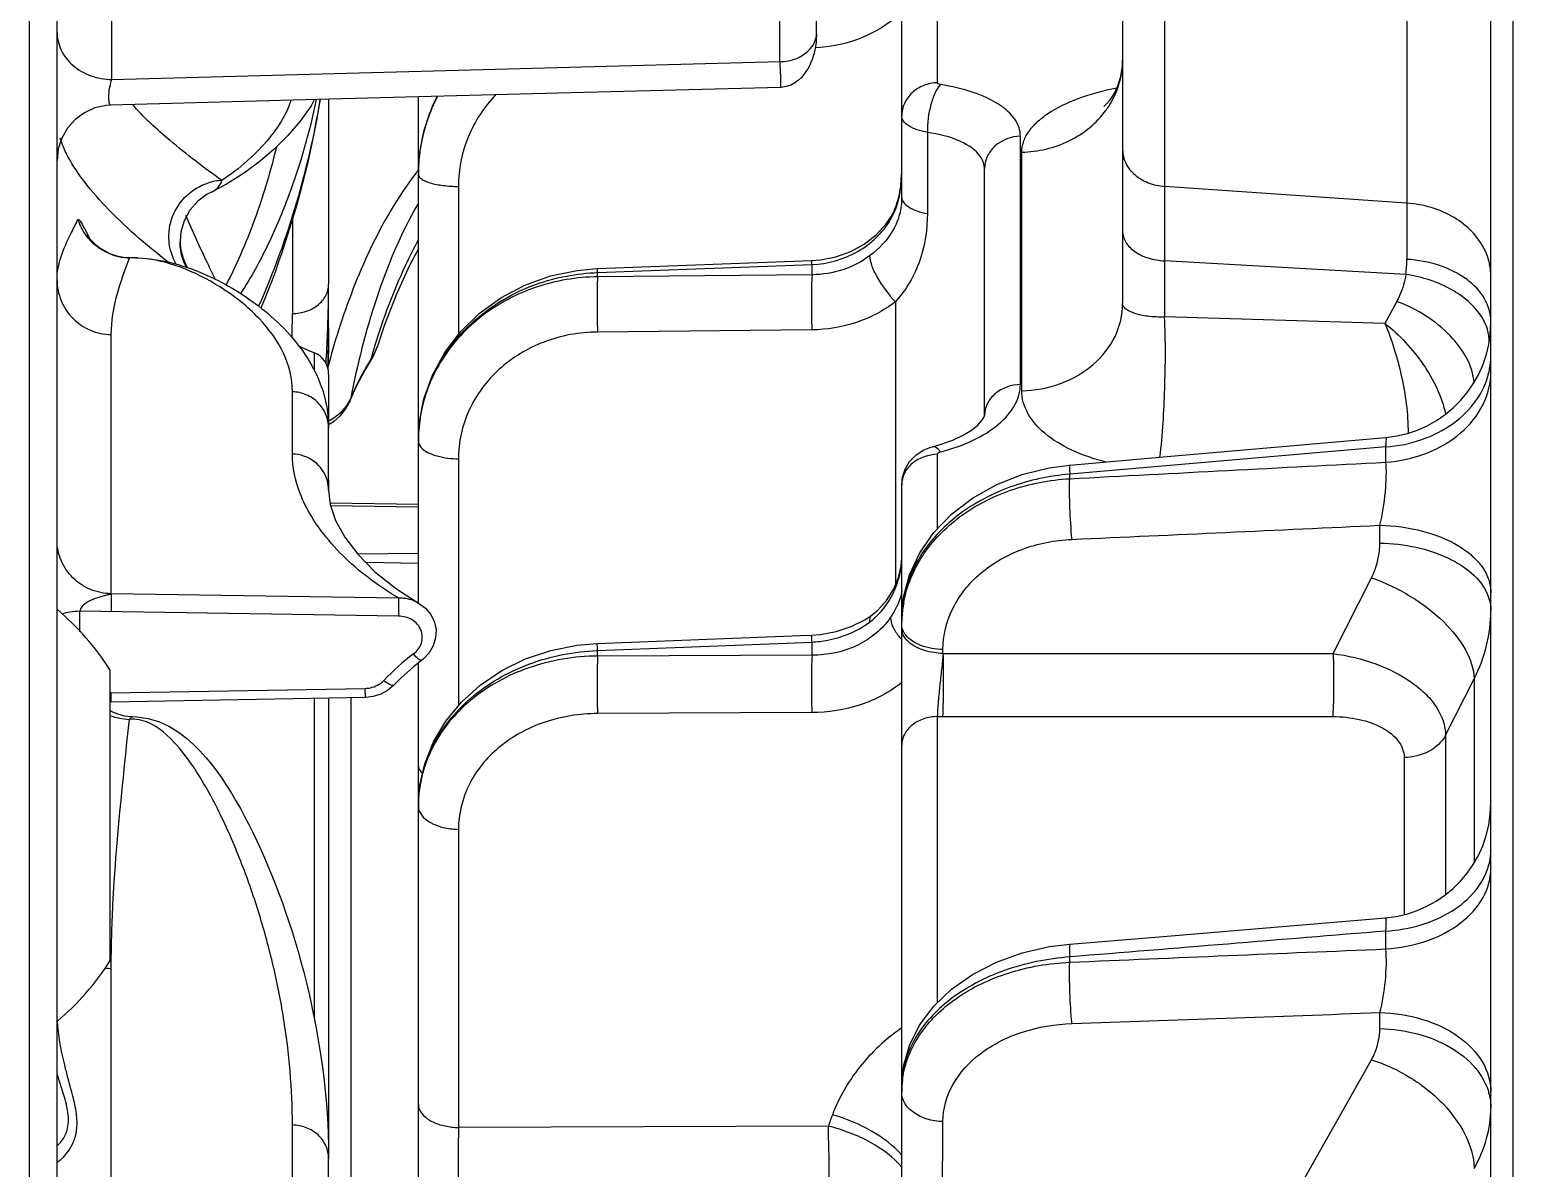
# Model space of a CAD drawing. Header units: millimetres. Extents: x -95754 to 177808, y 34455 to 150605.
# Drawn here: x 174663.83 to 174696.05, y 139686.3 to 139711.03 of the extents above; entities that cross this region are included whole.
import ezdxf

# ---------------------------------------------------------------- set-up
doc = ezdxf.new("R2010")
doc.units = ezdxf.units.MM
doc.header["$LTSCALE"] = 300
doc.layers.add('A-ETC-기계', color=253, linetype='Continuous')

# ---------------------------------------------------------------- blocks, each defined once
blk = doc.blocks.new('A$Cefb55bcc')
at = {"color": 8, "linetype": 'ByBlock', "ltscale": 3}
for p, q in [((536.666, -687.779), (536.666, -412.916)), ((536.179, -687.28), (536.179, -413.415)), ((504.447, -513.98), (504.447, -426.195)), ((505.042, -514.154), (505.042, -426.791)), ((534.354, -432.935), (534.354, -449.121)), ((529.095, -433.395), (529.095, -450.373)), ((523.385, -447.767), (523.385, -433.698)), ((528.183, -434.391), (528.183, -450.081)), ((506.235, -445.214), (506.235, -442.748)), ((520.74, -444.828), (520.74, -443.054)), ((521.535, -444.222), (521.535, -443.556)), ((524.163, -445.286), (524.163, -443.35)), ((506.235, -445.214), (520.74, -444.828)), ((510.941, -445.646), (510.94, -445.771)), ((510.94, -445.646), (510.94, -449.666)), ((512.889, -456.586), (512.889, -445.594)), ((523.943, -446.363), (523.943, -448.126)), ((525.963, -451.839), (525.963, -446.447)), ((525.992, -451.975), (525.992, -446.795)), ((525.184, -452.514), (525.184, -447.159)), ((508.395, -447.659), (508.396, -447.659)), ((513.76, -447.538), (513.76, -450.75)), ((534.354, -447.902), (529.095, -447.536)), ((510.154, -448.258), (510.154, -450.299)), ((523.143, -448.258), (523.161, -448.185)), ((507.714, -448.737), (507.714, -448.736)), ((507.715, -448.78), (507.714, -448.737)), ((516.773, -449.321), (521.428, -449.149)), ((516.782, -449.408), (521.438, -449.235)), ((516.782, -449.5), (516.782, -449.408)), ((521.438, -449.454), (521.438, -449.235)), ((534.334, -449.45), (529.095, -449.155)), ((510.94, -450.602), (510.94, -449.666)), ((521.438, -449.454), (516.782, -449.5)), ((523.247, -450.045), (523.247, -456.198)), ((534.136, -450.036), (533.879, -450.514)), ((533.879, -450.514), (529.095, -450.373)), ((521.433, -450.652), (516.778, -450.699)), ((506.22, -456.383), (506.22, -450.756)), ((511.993, -451.024), (511.993, -451.025)), ((510.629, -451.149), (510.629, -451.531)), ((511.854, -451.294), (511.859, -451.308)), ((510.94, -451.612), (510.94, -452.788)), ((510.154, -453.349), (510.154, -451.998)), ((511.419, -452.139), (511.424, -452.143)), ((510.94, -454.135), (510.94, -452.788)), ((529.06, -453.413), (533.898, -452.99)), ((533.898, -453.192), (527.034, -453.786)), ((533.898, -453.526), (533.898, -453.192)), ((513.76, -453.454), (513.76, -458.815)), ((524.163, -454.972), (524.163, -453.355)), ((527.035, -453.589), (529.06, -453.413)), ((510.94, -453.901), (510.94, -454.135)), ((527.034, -453.885), (527.034, -453.786)), ((523.385, -469.951), (523.385, -454.019)), ((510.971, -454.41), (512.889, -454.44)), ((512.889, -454.502), (510.985, -454.473)), ((533.768, -455.282), (533.768, -454.896)), ((511.564, -455.513), (512.889, -455.505)), ((512.889, -455.726), (511.751, -455.706)), ((523.209, -456.29), (523.317, -456.032)), ((532.755, -457.684), (533.586, -456.037)), ((512.46, -456.478), (506.22, -456.383)), ((523.385, -456.941), (523.427, -456.458)), ((505.539, -457.212), (505.539, -456.764)), ((512.456, -456.869), (505.539, -456.764)), ((512.892, -456.586), (512.892, -456.586)), ((516.771, -457.463), (521.189, -457.29)), ((516.782, -457.616), (521.438, -457.433)), ((521.189, -457.29), (521.426, -457.28)), ((521.438, -457.717), (521.438, -457.433)), ((516.782, -457.736), (516.782, -457.616)), ((521.438, -457.717), (516.782, -457.736)), ((524.28, -457.679), (524.281, -457.595)), ((524.28, -457.679), (532.755, -457.684)), ((506.191, -458.034), (506.191, -464.361)), ((512.889, -478.056), (512.889, -457.886)), ((506.217, -458.536), (511.735, -458.438)), ((511.738, -458.636), (511.735, -458.438)), ((535.196, -459.457), (535.816, -458.229)), ((535.816, -458.229), (535.816, -462.222)), ((506.221, -458.735), (506.191, -458.736)), ((506.221, -458.735), (506.217, -458.536)), ((511.738, -458.636), (506.221, -458.735)), ((510.629, -458.656), (510.629, -465.602)), ((510.94, -458.651), (510.94, -468.646)), ((511.431, -475.269), (511.431, -458.642)), ((521.433, -458.964), (516.778, -458.984)), ((524.163, -465.263), (524.163, -459.048)), ((524.163, -459.048), (524.272, -459.048)), ((524.272, -459.048), (532.747, -459.051)), ((535.196, -459.457), (535.194, -462.91)), ((534.296, -459.94), (534.293, -463.346)), ((513.76, -461.499), (513.76, -467.974)), ((529.064, -463.823), (533.888, -463.422)), ((527.039, -463.991), (529.064, -463.823)), ((533.898, -464.097), (533.898, -463.709)), ((527.034, -464.385), (527.034, -464.27)), ((506.22, -488.549), (506.22, -464.519)), ((533.768, -465.825), (533.768, -465.479)), ((528.423, -475.657), (533.586, -466.501)), ((510.913, -467.767), (510.928, -468.075)), ((510.154, -471.347), (510.154, -467.919)), ((521.793, -467.947), (513.76, -467.974)), ((524.264, -470.578), (524.281, -467.846)), ((510.94, -473.686), (510.94, -468.646))]:
    blk.add_line(p, q, dxfattribs=at)
for points in [[(521.535, -444.221), (521.535, -444.246), (521.531, -444.332), (521.524, -444.414), (521.513, -444.492), (521.499, -444.568), (521.482, -444.641), (521.462, -444.712), (521.438, -444.782), (521.411, -444.849), (521.381, -444.916), (521.346, -444.981), (521.306, -445.045), (521.26, -445.109), (521.206, -445.171), (521.141, -445.231), (521.065, -445.287), (520.977, -445.335), (520.877, -445.369), (520.769, -445.386), (520.753, -445.387)], [(527.779, -445.797), (527.771, -445.802), (527.785, -445.791), (527.834, -445.745), (527.91, -445.657), (527.997, -445.525), (528.078, -445.354), (528.142, -445.152), (528.177, -444.928), (528.183, -444.801)], [(520.753, -445.387), (515.924, -445.514), (510.956, -445.646), (506.209, -445.772)], [(512.889, -447.269), (512.91, -446.872), (513.013, -446.313), (513.2, -445.772), (513.299, -445.584)], [(506.209, -445.772), (506.107, -445.779), (505.864, -445.833), (505.636, -445.936), (505.435, -446.083), (505.269, -446.269), (505.144, -446.486), (505.068, -446.724), (505.042, -446.971)], [(510.628, -445.654), (510.558, -445.784), (510.323, -446.118), (510.056, -446.43), (509.765, -446.721), (509.452, -446.99), (509.11, -447.244), (508.722, -447.488), (508.396, -447.659)], [(510.754, -445.651), (510.73, -445.802), (510.684, -446.068), (510.635, -446.325), (510.585, -446.572), (510.533, -446.811), (510.48, -447.044), (510.425, -447.273), (510.368, -447.497), (510.309, -447.717), (510.249, -447.935), (510.187, -448.149), (510.123, -448.36), (510.058, -448.568), (509.992, -448.773), (509.924, -448.976), (509.855, -449.177), (509.784, -449.375), (509.711, -449.571), (509.637, -449.765), (509.562, -449.957), (509.484, -450.146), (509.472, -450.176)], [(523.331, -447.75), (523.369, -447.523), (523.384, -447.288), (523.385, -447.243)], [(508.395, -447.659), (508.305, -447.707), (508.098, -447.861), (507.929, -448.055), (507.805, -448.282), (507.733, -448.527), (507.714, -448.736)], [(523.161, -448.185), (523.183, -448.147), (523.268, -447.961), (523.331, -447.75)], [(521.428, -449.149), (521.62, -449.133), (521.956, -449.067), (522.277, -448.952), (522.573, -448.79), (522.833, -448.587), (523.05, -448.349), (523.161, -448.185)], [(505.701, -448.603), (505.7, -448.6), (505.714, -448.621), (505.749, -448.666), (505.803, -448.728), (505.878, -448.799), (505.971, -448.871), (506.081, -448.939), (506.205, -448.998), (506.34, -449.043), (506.485, -449.072), (506.641, -449.083)], [(506.641, -449.083), (506.746, -449.085), (506.907, -449.094), (507.06, -449.109), (507.201, -449.129), (507.331, -449.152), (507.453, -449.178), (507.566, -449.206), (507.673, -449.235), (507.774, -449.266), (507.871, -449.297), (507.964, -449.33), (508.053, -449.363), (508.14, -449.398), (508.224, -449.433), (508.306, -449.469), (508.386, -449.506), (508.465, -449.544), (508.542, -449.583), (508.619, -449.622), (508.694, -449.663), (508.768, -449.704), (508.842, -449.747), (508.915, -449.791), (508.988, -449.836), (509.06, -449.882), (509.132, -449.929), (509.203, -449.978), (509.274, -450.028), (509.345, -450.079), (509.415, -450.132), (509.485, -450.186), (509.555, -450.242), (509.624, -450.3), (509.693, -450.359), (509.761, -450.421), (509.83, -450.484), (509.898, -450.55), (509.966, -450.619), (510.035, -450.691), (510.103, -450.766), (510.17, -450.844), (510.238, -450.926), (510.304, -451.012), (510.37, -451.101), (510.434, -451.194), (510.496, -451.292), (510.556, -451.393), (510.614, -451.499), (510.668, -451.61), (510.72, -451.725), (510.767, -451.845), (510.811, -451.97), (510.849, -452.1), (510.881, -452.235), (510.907, -452.375), (510.926, -452.52), (510.937, -452.67), (510.94, -452.788)], [(512.889, -448.89), (512.697, -449.254), (512.414, -449.88), (512.157, -450.544), (511.993, -451.025)], [(512.889, -453.057), (512.909, -452.683), (513.01, -452.15), (513.195, -451.633), (513.461, -451.144), (513.802, -450.695), (514.212, -450.295), (514.682, -449.955), (515.2, -449.681), (515.756, -449.481), (516.336, -449.36), (516.773, -449.321)], [(510.94, -450.602), (510.936, -451.053), (510.926, -451.497)], [(511.993, -451.024), (511.9, -451.238), (511.859, -451.308)], [(511.859, -451.308), (511.726, -451.525), (511.533, -451.895), (511.424, -452.143)], [(511.424, -452.143), (511.4, -452.198), (511.302, -452.376), (511.184, -452.528), (511.049, -452.652), (510.94, -452.718)], [(524.053, -453.19), (524.218, -453.145), (524.492, -453.048), (524.72, -452.94), (524.903, -452.828), (525.039, -452.719), (525.127, -452.623), (525.171, -452.552), (525.183, -452.519), (525.184, -452.513)], [(523.385, -454.019), (523.401, -453.852), (523.459, -453.675), (523.558, -453.509), (523.693, -453.37), (523.852, -453.265), (524.018, -453.199), (524.053, -453.19)], [(523.427, -456.458), (523.558, -455.969), (523.778, -455.497), (524.083, -455.056), (524.466, -454.655), (524.921, -454.306), (525.435, -454.017), (525.996, -453.796), (526.59, -453.649), (527.035, -453.589)], [(510.94, -454.135), (510.975, -454.444), (511.091, -454.79), (511.29, -455.153), (511.575, -455.527), (511.947, -455.905), (512.412, -456.277), (512.892, -456.586)], [(523.317, -456.032), (523.375, -455.777), (523.385, -455.626)], [(522.745, -456.841), (522.866, -456.741), (523.056, -456.531), (523.209, -456.29)], [(512.892, -456.586), (513.041, -456.697), (513.158, -456.836), (513.236, -456.997), (513.272, -457.168), (513.264, -457.343), (513.213, -457.512), (513.122, -457.667), (512.993, -457.803), (512.783, -457.97)], [(521.426, -457.28), (521.623, -457.265), (521.965, -457.202), (522.289, -457.094), (522.584, -456.947), (522.745, -456.841)], [(512.889, -460.984), (512.917, -460.568), (513.026, -460.077), (513.216, -459.601), (513.484, -459.15), (513.825, -458.736), (514.234, -458.367), (514.7, -458.053), (515.215, -457.799), (515.766, -457.614), (516.34, -457.5), (516.771, -457.463)], [(512.783, -457.97), (512.506, -458.217), (512.352, -458.372)], [(512.352, -458.372), (512.221, -458.483), (512.073, -458.565), (511.911, -458.616), (511.738, -458.636)], [(506.191, -458.921), (506.23, -458.942), (506.357, -458.994), (506.503, -459.031), (506.663, -459.05), (506.691, -459.051)], [(506.691, -459.051), (506.774, -459.054), (507.025, -459.092), (507.265, -459.166), (507.484, -459.268), (507.679, -459.388), (507.852, -459.518), (508.007, -459.654), (508.146, -459.794), (508.275, -459.938), (508.396, -460.085), (508.511, -460.236), (508.62, -460.39), (508.726, -460.549), (508.828, -460.712), (508.927, -460.877), (509.023, -461.046), (509.116, -461.218), (509.207, -461.393), (509.295, -461.57), (509.382, -461.751), (509.466, -461.934), (509.549, -462.12), (509.63, -462.31), (509.709, -462.502), (509.786, -462.697), (509.861, -462.895), (509.935, -463.096), (510.007, -463.301), (510.077, -463.508), (510.145, -463.719), (510.211, -463.934), (510.276, -464.153), (510.339, -464.376), (510.4, -464.603), (510.459, -464.835), (510.515, -465.072), (510.57, -465.314), (510.621, -465.562), (510.67, -465.815), (510.716, -466.074), (510.759, -466.339), (510.798, -466.611), (510.834, -466.889), (510.865, -467.174), (510.891, -467.467), (510.913, -467.767)], [(523.385, -467.081), (523.425, -466.643), (523.554, -466.192), (523.774, -465.753), (524.081, -465.342), (524.468, -464.971), (524.925, -464.649), (525.442, -464.384), (526.003, -464.182), (526.595, -464.046), (527.039, -463.991)], [(510.928, -468.075), (510.937, -468.392), (510.94, -468.646)]]:
    blk.add_lwpolyline(points, dxfattribs=at)
for centre, radius, start, end in [((526.403, -444.8), 1.78, 350.1376, 359.9772), ((516.648, -447.295), 3.763, 152.8991, 161.5263), ((516.594, -447.291), 3.707, 152.535, 161.2807), ((532.21, -445.774), 21.27, 179.6528, 179.9913), ((526.226, -444.72), 1.975, 323.5943, 325.4386), ((516.558, -447.278), 3.67, 162.5418, 168.8432), ((516.608, -447.28), 3.72, 161.5418, 163.7842), ((516.563, -447.28), 3.675, 161.2942, 162.5414), ((516.569, -447.271), 3.68, 168.4221, 172.5605), ((516.592, -447.275), 3.704, 163.7841, 168.4203), ((516.549, -447.276), 3.661, 172.0222, 179.9928), ((516.559, -447.269), 3.67, 172.5621, 179.9907), ((516.541, -447.275), 3.653, 168.8477, 172.0185), ((518.67, -451.703), 7.34, 142.0632, 142.5632), ((508.683, -448.593), 1.187, 92.8306, 108.0701), ((521.859, -447.498), 1.492, 329.3579, 336.5541), ((506.635, -447.886), 1.201, 198.2268, 212.3391), ((506.637, -447.883), 1.204, 212.3888, 226.484), ((508.914, -448.7), 1.2, 180.7964, 210.318), ((506.64, -447.876), 1.212, 260.3225, 264.2959), ((506.639, -447.885), 1.203, 264.2932, 268.7617), ((506.639, -451.84), 2.752, 89.9723, 90.554), ((506.639, -451.856), 2.769, 86.713, 89.9765), ((531.668, -449.119), 2.687, 352.923, 359.9488), ((484.495, -449.66), 26.444, 357.9603, 359.987), ((483.967, -450.297), 26.186, 358.8722, 359.9953), ((482.608, -449.594), 28.333, 356.3898, 357.7184), ((483.313, -449.624), 27.627, 357.7227, 357.9729), ((527.57, -455.866), 17.22, 162.4176, 165.1752), ((481.116, -450.596), 29.823, 358.298, 359.9884), ((533.68, -450.5), 2.499, 275.0041, 359.9871), ((535.007, -450.991), 1.153, 24.2263, 28.7812), ((533.048, -450.461), 3.132, 351.5169, 357.1224), ((533.126, -450.466), 3.054, 357.1409, 359.0851), ((514.038, -442.824), 8.996, 245.2382, 247.7315), ((527.986, -455.945), 16.789, 162.8965, 163.9155), ((511.127, -450.745), 0.91, 334.3088, 342.1158), ((510.44, -451.612), 0.5, 0, 67.7315), ((511.092, -450.728), 0.949, 323.4043, 334.2918), ((534.587, -451.213), 1.593, 349.3952, 359.9662), ((534.562, -451.208), 1.618, 346.723, 347.782), ((534.565, -451.209), 1.614, 347.7821, 348.6189), ((534.568, -451.209), 1.611, 348.619, 349.4063), ((516.152, -453.067), 3.263, 171.2559, 179.9898), ((516.165, -453.058), 3.276, 171.9823, 179.9862), ((516.187, -453.061), 3.298, 168.5839, 171.9832), ((516.15, -453.068), 3.262, 168.9677, 171.2522), ((510.162, -454.135), 0.777, 0.0422, 15.0465), ((521.575, -455.562), 1.815, 339.2002, 346.8944), ((521.701, -455.593), 1.686, 346.9486, 349.4745), ((525.864, -456.946), 2.48, 169.1624, 172.7471), ((501.262, -461.197), 5.858, 32.6905, 49.7197), ((525.827, -456.941), 2.442, 172.7463, 179.9872), ((526.004, -457.051), 2.62, 169.4864, 176.4814), ((525.993, -457.05), 2.609, 176.4912, 179.9998), ((523.907, -457.254), 0.523, 166.8549, 179.9389), ((524.274, -456.536), 1.222, 217.6898, 219.0564), ((524.363, -456.462), 1.339, 219.0899, 222.8251), ((516.109, -462.068), 5.499, 127.2359, 136.2577), ((506.245, -460.118), 1.581, 91.024, 91.9448), ((515.627, -460.996), 2.738, 179.7365, 179.9995), ((533.68, -460.932), 2.499, 274.7554, 0), ((534.855, -461.932), 1.325, 343.1106, 345.176), ((501.262, -461.197), 5.858, 310.2803, 327.3095), ((506.242, -463.216), 1.303, 263.1586, 269.0721), ((523.797, -467.059), 0.412, 175.4425, 179.994), ((525.48, -467.207), 2.095, 176.0847, 179.9995), ((525.486, -467.208), 2.101, 172.1745, 176.0814), ((534.934, -467.555), 1.246, 14.053, 15.7418), ((526.544, -469.451), 4.983, 159.4254, 162.436)]:
    blk.add_arc(centre, radius, start, end, dxfattribs=at)
for points, knots in [([(523.229, -443.892), (522.989, -444.084), (522.438, -444.393), (521.819, -444.515), (521.508, -444.528)], [0, 0, 0, 0, 0.497065, 1, 1, 1, 1]), ([(505.042, -444.184), (505.042, -444.318), (505.108, -444.597), (505.379, -444.938), (505.774, -445.161), (506.08, -445.213), (506.235, -445.214)], [0, 0, 0, 0, 0.232264, 0.475255, 0.732706, 1, 1, 1, 1]), ([(520.74, -444.828), (520.982, -444.827), (521.375, -444.689), (521.535, -444.333), (521.535, -444.217)], [0, 0, 0, 0, 0.675943, 1, 1, 1, 1]), ([(520.753, -445.387), (520.755, -445.387), (520.757, -445.379), (520.76, -445.361), (520.762, -445.316), (520.761, -445.248), (520.759, -445.162), (520.755, -445.069), (520.749, -444.957), (520.744, -444.877), (520.74, -444.828)], [0, 0, 0, 0, 0.009097, 0.030828, 0.112931, 0.239595, 0.397685, 0.570621, 0.740215, 1, 1, 1, 1]), ([(506.209, -445.772), (506.201, -445.772), (506.183, -445.75), (506.169, -445.676), (506.166, -445.539), (506.187, -445.372), (506.214, -445.259), (506.235, -445.214)], [0, 0, 0, 0, 0.041993, 0.123667, 0.403491, 0.740539, 1, 1, 1, 1]), ([(527.853, -445.841), (527.891, -445.785), (528.031, -445.558), (528.122, -445.301), (528.156, -445.105)], [0, 0, 0, 0, 0.254063, 1, 1, 1, 1]), ([(514.571, -445.547), (514.317, -445.811), (513.904, -446.437), (513.76, -447.175), (513.76, -447.538)], [0, 0, 0, 0, 0.502135, 1, 1, 1, 1]), ([(524.163, -445.286), (524.061, -445.289), (523.86, -445.328), (523.602, -445.487), (523.426, -445.723), (523.385, -445.913), (523.385, -446.006)], [0, 0, 0, 0, 0.262008, 0.516959, 0.762032, 1, 1, 1, 1]), ([(524.225, -445.325), (524.178, -445.377), (524.096, -445.521), (523.978, -445.865), (523.938, -446.162), (523.943, -446.363)], [0, 0, 0, 0, 0.193815, 0.446282, 1, 1, 1, 1]), ([(524.225, -445.325), (524.217, -445.324), (524.194, -445.319), (524.163, -445.303), (524.163, -445.286)], [0, 0, 0, 0, 0.345258, 1, 1, 1, 1]), ([(525.963, -446.447), (525.963, -446.384), (525.941, -446.253), (525.845, -446.068), (525.691, -445.896), (525.398, -445.677), (524.903, -445.462), (524.466, -445.363), (524.225, -445.325)], [0, 0, 0, 0, 0.085657, 0.17682, 0.278777, 0.394626, 0.670696, 1, 1, 1, 1]), ([(525.992, -446.795), (525.992, -446.72), (526.019, -446.563), (526.135, -446.341), (526.319, -446.133), (526.669, -445.863), (527.253, -445.59), (527.771, -445.453), (528.054, -445.398)], [0, 0, 0, 0, 0.084813, 0.176277, 0.27928, 0.396379, 0.673613, 1, 1, 1, 1]), ([(508.624, -447.408), (508.235, -447.131), (507.554, -446.617), (506.922, -446.037), (506.676, -445.752)], [0, 0, 0, 0, 0.558825, 1, 1, 1, 1]), ([(510.117, -445.667), (510.079, -445.805), (509.947, -446.095), (509.493, -446.726), (509.007, -447.151), (508.624, -447.408)], [0, 0, 0, 0, 0.183778, 0.40607, 1, 1, 1, 1]), ([(510.671, -445.653), (510.525, -446.362), (510.218, -447.431), (509.632, -448.827), (509.252, -449.523), (509.032, -449.863)], [0, 0, 0, 0, 0.478266, 0.731813, 1, 1, 1, 1]), ([(510.751, -445.651), (510.63, -446.402), (510.277, -447.928), (509.746, -449.403), (509.421, -450.135)], [0, 0, 0, 0, 0.487077, 1, 1, 1, 1]), ([(525.992, -446.795), (526.348, -446.786), (527.049, -446.623), (527.614, -446.166), (527.816, -445.892)], [0, 0, 0, 0, 0.511168, 1, 1, 1, 1]), ([(523.943, -446.363), (523.866, -446.35), (523.725, -446.316), (523.546, -446.236), (523.421, -446.136), (523.385, -446.046), (523.385, -446.006)], [0, 0, 0, 0, 0.33334, 0.613076, 0.83055, 1, 1, 1, 1]), ([(505.249, -446.827), (505.235, -446.798), (505.182, -446.69), (505.138, -446.577), (505.111, -446.492)], [0, 0, 0, 0, 0.260815, 1, 1, 1, 1]), ([(525.184, -447.159), (525.184, -447.113), (525.168, -447.018), (525.039, -446.769), (524.608, -446.499), (524.189, -446.399), (523.943, -446.363)], [0, 0, 0, 0, 0.087291, 0.179576, 0.526033, 1, 1, 1, 1]), ([(525.963, -446.447), (525.765, -446.452), (525.46, -446.565), (525.226, -446.879), (525.184, -447.067), (525.184, -447.159)], [0, 0, 0, 0, 0.514834, 0.761409, 1, 1, 1, 1]), ([(507.453, -449.182), (506.972, -448.806), (506.314, -448.239), (505.605, -447.419), (505.346, -447.021), (505.249, -446.827)], [0, 0, 0, 0, 0.563791, 0.798796, 1, 1, 1, 1]), ([(509.806, -446.681), (509.686, -447.184), (509.384, -448.205), (508.968, -449.189), (508.713, -449.673)], [0, 0, 0, 0, 0.485699, 1, 1, 1, 1]), ([(528.183, -446.744), (528.183, -446.843), (528.233, -447.05), (528.439, -447.303), (528.74, -447.477), (528.974, -447.528), (529.095, -447.536)], [0, 0, 0, 0, 0.224435, 0.464003, 0.724298, 1, 1, 1, 1]), ([(507.633, -449.226), (507.543, -449.074), (507.432, -448.721), (507.516, -448.174), (507.824, -447.712), (508.144, -447.52), (508.315, -447.465)], [0, 0, 0, 0, 0.246937, 0.497291, 0.749312, 1, 1, 1, 1]), ([(508.396, -447.659), (508.451, -447.633), (508.55, -447.565), (508.609, -447.46), (508.624, -447.408)], [0, 0, 0, 0, 0.527485, 1, 1, 1, 1]), ([(512.842, -447.241), (512.449, -447.754), (511.802, -448.867), (511.346, -450.063), (511.155, -450.664)], [0, 0, 0, 0, 0.505734, 1, 1, 1, 1]), ([(512.889, -447.275), (512.889, -447.315), (512.946, -447.376), (513.04, -447.423), (513.197, -447.48), (513.44, -447.524), (513.648, -447.537), (513.76, -447.538)], [0, 0, 0, 0, 0.124979, 0.221525, 0.342446, 0.645855, 1, 1, 1, 1]), ([(523.385, -447.767), (523.385, -447.894), (523.355, -448.143), (523.166, -448.613), (522.891, -448.89), (522.689, -449.043)], [0, 0, 0, 0, 0.252234, 0.494134, 1, 1, 1, 1]), ([(523.228, -448.091), (523.241, -448.062), (523.29, -447.939), (523.324, -447.811), (523.343, -447.714)], [0, 0, 0, 0, 0.246336, 1, 1, 1, 1]), ([(523.385, -447.767), (523.385, -447.807), (523.421, -447.898), (523.546, -447.998), (523.725, -448.078), (523.866, -448.112), (523.943, -448.126)], [0, 0, 0, 0, 0.169308, 0.386835, 0.666633, 1, 1, 1, 1]), ([(512.882, -447.907), (512.507, -448.56), (511.927, -449.953), (511.562, -451.408), (511.419, -452.139)], [0, 0, 0, 0, 0.502492, 1, 1, 1, 1]), ([(523.943, -448.126), (523.943, -448.47), (523.839, -449.169), (523.48, -449.786), (523.247, -450.045)], [0, 0, 0, 0, 0.497491, 1, 1, 1, 1]), ([(536.044, -448.91), (535.903, -448.622), (535.389, -448.116), (534.711, -447.927), (534.354, -447.902)], [0, 0, 0, 0, 0.472838, 1, 1, 1, 1]), ([(505.042, -449.567), (505.042, -449.396), (505.112, -449.051), (505.309, -448.63), (505.442, -448.369), (505.494, -448.262)], [0, 0, 0, 0, 0.368235, 0.743945, 1, 1, 1, 1]), ([(505.494, -448.262), (505.496, -448.258), (505.508, -448.25), (505.527, -448.27), (505.549, -448.297), (505.593, -448.369), (505.66, -448.493), (505.717, -448.604), (505.751, -448.667)], [0, 0, 0, 0, 0.026429, 0.066483, 0.139976, 0.248471, 0.565104, 1, 1, 1, 1]), ([(508.484, -449.558), (508.427, -449.442), (508.203, -448.982), (507.989, -448.518), (507.836, -448.168)], [0, 0, 0, 0, 0.253079, 1, 1, 1, 1]), ([(521.438, -449.235), (521.782, -449.22), (522.46, -449.032), (522.974, -448.543), (523.143, -448.258)], [0, 0, 0, 0, 0.509709, 1, 1, 1, 1]), ([(512.886, -448.702), (512.785, -448.886), (512.412, -449.629), (512.122, -450.413), (511.939, -451.008)], [0, 0, 0, 0, 0.252003, 1, 1, 1, 1]), ([(528.183, -448.515), (528.183, -448.596), (528.239, -448.772), (528.449, -448.973), (528.746, -449.109), (528.975, -449.149), (529.095, -449.155)], [0, 0, 0, 0, 0.200397, 0.431649, 0.702054, 1, 1, 1, 1]), ([(506.22, -450.756), (506.22, -450.462), (506.32, -449.888), (506.52, -449.351), (506.613, -449.088)], [0, 0, 0, 0, 0.513988, 1, 1, 1, 1]), ([(506.613, -449.088), (506.616, -449.087), (506.625, -449.085), (506.634, -449.083), (506.641, -449.083)], [0, 0, 0, 0, 0.30358, 1, 1, 1, 1]), ([(510.154, -451.998), (510.154, -451.712), (510.005, -451.114), (509.421, -450.333), (508.396, -449.527), (507.426, -449.128), (506.798, -449.092)], [0, 0, 0, 0, 0.180289, 0.373494, 0.603797, 1, 1, 1, 1]), ([(522.689, -449.043), (522.514, -449.175), (522.11, -449.383), (521.663, -449.453), (521.438, -449.454)], [0, 0, 0, 0, 0.493454, 1, 1, 1, 1]), ([(522.689, -449.043), (522.687, -449.11), (522.73, -449.27), (522.898, -449.619), (523.093, -449.88), (523.247, -450.045)], [0, 0, 0, 0, 0.172323, 0.417085, 1, 1, 1, 1]), ([(536.179, -450.466), (536.179, -450.297), (536.07, -449.932), (535.65, -449.508), (535.055, -449.219), (534.595, -449.136), (534.354, -449.121)], [0, 0, 0, 0, 0.205916, 0.438951, 0.707017, 1, 1, 1, 1]), ([(536.179, -449.486), (536.179, -449.338), (536.143, -449.138), (536.066, -448.955), (536.044, -448.91)], [0, 0, 0, 0, 0.745121, 1, 1, 1, 1]), ([(512.954, -452.408), (513.036, -452.001), (513.364, -451.199), (514.254, -450.235), (515.436, -449.592), (516.331, -449.424), (516.782, -449.408)], [0, 0, 0, 0, 0.238804, 0.485509, 0.740328, 1, 1, 1, 1]), ([(516.782, -449.408), (516.782, -449.396), (516.78, -449.375), (516.778, -449.345), (516.774, -449.333), (516.775, -449.321), (516.773, -449.321)], [0, 0, 0, 0, 0.43132, 0.744215, 0.933933, 1, 1, 1, 1]), ([(521.438, -449.235), (521.437, -449.223), (521.435, -449.202), (521.433, -449.172), (521.43, -449.16), (521.43, -449.149), (521.428, -449.149)], [0, 0, 0, 0, 0.431329, 0.744209, 0.933917, 1, 1, 1, 1]), ([(534.334, -449.45), (534.311, -449.603), (534.252, -449.804), (534.161, -449.99), (534.136, -450.036)], [0, 0, 0, 0, 0.746663, 1, 1, 1, 1]), ([(536.017, -450.435), (535.871, -450.168), (535.339, -449.708), (534.691, -449.502), (534.334, -449.45)], [0, 0, 0, 0, 0.457656, 1, 1, 1, 1]), ([(505.042, -449.567), (505.042, -449.72), (505.103, -450.03), (505.365, -450.423), (505.756, -450.688), (506.066, -450.754), (506.22, -450.756)], [0, 0, 0, 0, 0.249016, 0.498596, 0.748995, 1, 1, 1, 1]), ([(510.154, -450.299), (510.256, -450.298), (510.455, -450.265), (510.714, -450.129), (510.895, -449.921), (510.94, -449.748), (510.94, -449.666)], [0, 0, 0, 0, 0.276086, 0.537406, 0.776952, 1, 1, 1, 1]), ([(516.782, -449.5), (516.331, -449.506), (515.433, -449.656), (514.244, -450.28), (513.352, -451.236), (513.028, -452.037), (512.949, -452.443)], [0, 0, 0, 0, 0.260714, 0.515219, 0.761154, 1, 1, 1, 1]), ([(516.782, -449.5), (516.77, -449.671), (516.768, -450.071), (516.771, -450.47), (516.778, -450.699)], [0, 0, 0, 0, 0.426972, 1, 1, 1, 1]), ([(521.438, -449.454), (521.425, -449.624), (521.424, -450.024), (521.426, -450.423), (521.433, -450.652)], [0, 0, 0, 0, 0.427193, 1, 1, 1, 1]), ([(523.247, -450.045), (522.994, -450.238), (522.409, -450.543), (521.76, -450.649), (521.433, -450.652)], [0, 0, 0, 0, 0.493781, 1, 1, 1, 1]), ([(525.992, -451.975), (526.278, -451.969), (526.84, -451.866), (527.564, -451.454), (528.062, -450.832), (528.183, -450.325), (528.183, -450.081)], [0, 0, 0, 0, 0.269397, 0.527601, 0.76974, 1, 1, 1, 1]), ([(529.095, -450.373), (528.973, -450.377), (528.75, -450.368), (528.491, -450.317), (528.331, -450.251), (528.235, -450.193), (528.183, -450.124), (528.183, -450.081)], [0, 0, 0, 0, 0.362776, 0.661499, 0.778333, 0.871941, 1, 1, 1, 1]), ([(535.816, -451.803), (535.791, -451.426), (535.435, -450.856), (534.781, -450.33), (534.358, -450.117), (534.136, -450.036)], [0, 0, 0, 0, 0.44754, 0.719895, 1, 1, 1, 1]), ([(528.993, -453.42), (529.053, -452.924), (529.109, -451.908), (529.119, -450.891), (529.095, -450.373)], [0, 0, 0, 0, 0.490768, 1, 1, 1, 1]), ([(516.778, -450.699), (516.384, -450.703), (515.603, -450.846), (514.601, -451.449), (513.921, -452.361), (513.76, -453.096), (513.76, -453.454)], [0, 0, 0, 0, 0.262144, 0.516555, 0.761291, 1, 1, 1, 1]), ([(533.879, -450.514), (534.199, -450.764), (534.749, -451.358), (535.114, -452.094), (535.197, -452.479)], [0, 0, 0, 0, 0.50787, 1, 1, 1, 1]), ([(533.879, -450.514), (534.034, -450.877), (534.269, -451.66), (534.383, -452.473), (534.382, -452.892)], [0, 0, 0, 0, 0.485135, 1, 1, 1, 1]), ([(533.898, -453.526), (534.201, -453.505), (534.786, -453.379), (535.537, -452.946), (536.053, -452.315), (536.179, -451.8), (536.179, -451.555)], [0, 0, 0, 0, 0.276152, 0.53665, 0.776045, 1, 1, 1, 1]), ([(533.898, -453.192), (534.164, -453.173), (534.681, -453.071), (535.366, -452.726), (535.886, -452.221), (536.086, -451.795), (536.137, -451.58)], [0, 0, 0, 0, 0.272072, 0.531866, 0.774029, 1, 1, 1, 1]), ([(510.94, -452.788), (510.94, -452.687), (510.899, -452.481), (510.724, -452.22), (510.463, -452.044), (510.257, -452), (510.154, -451.998)], [0, 0, 0, 0, 0.248638, 0.498044, 0.748591, 1, 1, 1, 1]), ([(524.225, -453.301), (524.469, -453.24), (524.916, -453.087), (525.479, -452.747), (525.86, -452.33), (525.963, -451.993), (525.963, -451.839)], [0, 0, 0, 0, 0.311758, 0.583352, 0.809171, 1, 1, 1, 1]), ([(525.963, -451.839), (525.767, -451.843), (525.466, -451.946), (525.227, -452.245), (525.184, -452.426), (525.184, -452.513)], [0, 0, 0, 0, 0.523691, 0.767768, 1, 1, 1, 1]), ([(527.827, -453.524), (527.57, -453.461), (527.097, -453.302), (526.502, -452.946), (526.098, -452.502), (525.992, -452.141), (525.992, -451.975)], [0, 0, 0, 0, 0.310561, 0.580226, 0.805761, 1, 1, 1, 1]), ([(511.419, -452.139), (511.345, -452.296), (511.194, -452.49), (510.993, -452.61), (510.94, -452.634)], [0, 0, 0, 0, 0.745925, 1, 1, 1, 1]), ([(533.898, -453.192), (533.902, -453.163), (533.907, -453.114), (533.909, -453.047), (533.911, -453.013), (533.903, -452.989), (533.898, -452.99)], [0, 0, 0, 0, 0.427147, 0.738744, 0.927274, 1, 1, 1, 1]), ([(512.889, -453.067), (512.889, -453.081), (512.897, -453.144), (512.938, -453.199), (512.974, -453.232)], [0, 0, 0, 0, 0.226354, 1, 1, 1, 1]), ([(512.974, -453.232), (513.062, -453.312), (513.33, -453.419), (513.604, -453.452), (513.76, -453.454)], [0, 0, 0, 0, 0.431932, 1, 1, 1, 1]), ([(524.225, -453.301), (524.211, -453.282), (524.169, -453.23), (524.098, -453.179), (524.053, -453.19)], [0, 0, 0, 0, 0.341899, 1, 1, 1, 1]), ([(524.163, -453.355), (524.163, -453.349), (524.172, -453.32), (524.203, -453.307), (524.225, -453.301)], [0, 0, 0, 0, 0.198188, 1, 1, 1, 1]), ([(510.884, -455.153), (510.654, -454.867), (510.297, -454.3), (510.154, -453.64), (510.154, -453.349)], [0, 0, 0, 0, 0.557851, 1, 1, 1, 1]), ([(510.913, -453.934), (510.869, -453.772), (510.667, -453.468), (510.323, -453.352), (510.154, -453.349)], [0, 0, 0, 0, 0.497482, 1, 1, 1, 1]), ([(524.163, -453.355), (523.968, -453.359), (523.668, -453.459), (523.428, -453.755), (523.385, -453.933), (523.385, -454.019)], [0, 0, 0, 0, 0.526201, 0.769573, 1, 1, 1, 1]), ([(527.035, -453.589), (527.031, -453.59), (527.033, -453.615), (527.029, -453.645), (527.032, -453.711), (527.033, -453.758), (527.034, -453.786)], [0, 0, 0, 0, 0.068072, 0.260243, 0.573712, 1, 1, 1, 1]), ([(533.768, -454.896), (533.827, -454.661), (533.884, -454.299), (533.913, -453.84), (533.909, -453.622), (533.898, -453.526)], [0, 0, 0, 0, 0.528105, 0.791443, 1, 1, 1, 1]), ([(527.034, -453.786), (526.597, -453.822), (525.749, -454.002), (524.632, -454.584), (523.799, -455.424), (523.496, -456.129), (523.428, -456.48)], [0, 0, 0, 0, 0.274066, 0.535116, 0.776647, 1, 1, 1, 1]), ([(523.428, -456.573), (523.495, -456.214), (523.794, -455.497), (524.628, -454.646), (525.748, -454.072), (526.598, -453.909), (527.034, -453.885)], [0, 0, 0, 0, 0.227228, 0.468947, 0.72803, 1, 1, 1, 1]), ([(527.084, -455.202), (527.061, -454.97), (527.036, -454.531), (527.025, -454.091), (527.034, -453.885)], [0, 0, 0, 0, 0.529549, 1, 1, 1, 1]), ([(533.768, -454.896), (534.08, -454.903), (534.675, -454.979), (535.354, -455.243), (535.775, -455.547), (536.003, -455.797), (536.146, -456.073), (536.179, -456.27), (536.179, -456.364)], [0, 0, 0, 0, 0.305128, 0.580009, 0.70066, 0.809218, 0.907585, 1, 1, 1, 1]), ([(506.22, -456.383), (506.066, -456.381), (505.758, -456.317), (505.366, -456.06), (505.104, -455.677), (505.042, -455.373), (505.042, -455.224)], [0, 0, 0, 0, 0.253903, 0.50549, 0.753873, 1, 1, 1, 1]), ([(512.46, -456.478), (512.282, -456.373), (511.706, -455.997), (511.187, -455.528), (510.884, -455.153)], [0, 0, 0, 0, 0.299647, 1, 1, 1, 1]), ([(524.281, -457.595), (524.283, -457.29), (524.438, -456.655), (525.073, -455.878), (525.997, -455.357), (526.715, -455.218), (527.084, -455.202)], [0, 0, 0, 0, 0.226892, 0.466547, 0.72554, 1, 1, 1, 1]), ([(533.586, -456.037), (533.615, -455.978), (533.72, -455.739), (533.768, -455.476), (533.768, -455.282)], [0, 0, 0, 0, 0.254063, 1, 1, 1, 1]), ([(533.768, -455.282), (534.033, -455.288), (534.546, -455.347), (535.395, -455.617), (535.958, -456.042), (536.107, -456.399)], [0, 0, 0, 0, 0.295272, 0.569045, 1, 1, 1, 1]), ([(523.358, -455.901), (523.363, -455.878), (523.378, -455.787), (523.385, -455.695), (523.385, -455.626)], [0, 0, 0, 0, 0.255874, 1, 1, 1, 1]), ([(522.689, -457.001), (522.756, -456.951), (523.005, -456.731), (523.184, -456.438), (523.272, -456.207)], [0, 0, 0, 0, 0.25187, 1, 1, 1, 1]), ([(533.586, -456.037), (533.882, -456.14), (534.443, -456.406), (535.15, -456.941), (535.647, -457.549), (535.81, -458.017), (535.816, -458.229)], [0, 0, 0, 0, 0.287493, 0.564342, 0.805823, 1, 1, 1, 1]), ([(506.22, -456.383), (506.22, -456.388), (506.207, -456.392), (506.184, -456.4), (506.144, -456.41), (506.096, -456.421), (506.03, -456.438), (505.946, -456.46), (505.847, -456.493), (505.751, -456.538), (505.674, -456.583), (505.614, -456.625), (505.572, -456.681), (505.538, -456.729), (505.539, -456.764)], [0, 0, 0, 0, 0.014967, 0.040161, 0.097941, 0.159755, 0.222283, 0.349553, 0.477933, 0.607224, 0.738506, 0.804716, 0.871365, 1, 1, 1, 1]), ([(506.22, -456.383), (506.221, -456.402), (506.221, -456.532), (506.219, -456.663), (506.217, -456.775)], [0, 0, 0, 0, 0.14165, 1, 1, 1, 1]), ([(512.46, -456.478), (512.46, -456.497), (512.46, -456.627), (512.458, -456.757), (512.456, -456.869)], [0, 0, 0, 0, 0.141598, 1, 1, 1, 1]), ([(512.892, -456.586), (512.795, -456.53), (512.647, -456.483), (512.498, -456.477), (512.46, -456.478)], [0, 0, 0, 0, 0.745735, 1, 1, 1, 1]), ([(523.376, -456.389), (523.373, -456.404), (523.357, -456.475), (523.331, -456.545), (523.307, -456.598)], [0, 0, 0, 0, 0.20853, 1, 1, 1, 1]), ([(523.385, -456.309), (523.385, -456.315), (523.384, -456.342), (523.38, -456.368), (523.376, -456.389)], [0, 0, 0, 0, 0.220213, 1, 1, 1, 1]), ([(536.107, -456.399), (536.119, -456.428), (536.16, -456.54), (536.179, -456.661), (536.179, -456.75)], [0, 0, 0, 0, 0.256352, 1, 1, 1, 1]), ([(505.539, -456.764), (505.467, -456.764), (505.335, -456.774), (505.206, -456.805), (505.151, -456.828)], [0, 0, 0, 0, 0.547153, 1, 1, 1, 1]), ([(522.689, -457.001), (522.689, -456.983), (522.69, -456.926), (522.713, -456.864), (522.745, -456.841)], [0, 0, 0, 0, 0.308004, 1, 1, 1, 1]), ([(523.307, -456.598), (523.297, -456.621), (523.249, -456.723), (523.191, -456.82), (523.143, -456.893)], [0, 0, 0, 0, 0.22369, 1, 1, 1, 1]), ([(535.816, -458.229), (535.933, -458), (536.117, -457.517), (536.179, -457.004), (536.179, -456.75)], [0, 0, 0, 0, 0.504585, 1, 1, 1, 1]), ([(512.782, -457.69), (512.86, -457.631), (512.988, -457.468), (512.977, -457.151), (512.76, -456.922), (512.557, -456.871), (512.456, -456.869)], [0, 0, 0, 0, 0.249089, 0.492005, 0.741614, 1, 1, 1, 1]), ([(523.143, -456.893), (522.971, -457.153), (522.438, -457.585), (521.777, -457.719), (521.438, -457.717)], [0, 0, 0, 0, 0.47913, 1, 1, 1, 1]), ([(521.438, -457.433), (521.551, -457.427), (521.993, -457.375), (522.423, -457.197), (522.689, -457.001)], [0, 0, 0, 0, 0.256083, 1, 1, 1, 1]), ([(523.143, -456.893), (523.143, -456.913), (523.15, -457.001), (523.184, -457.086), (523.216, -457.146)], [0, 0, 0, 0, 0.221616, 1, 1, 1, 1]), ([(523.216, -457.146), (523.222, -457.158), (523.25, -457.205), (523.281, -457.25), (523.306, -457.283)], [0, 0, 0, 0, 0.238864, 1, 1, 1, 1]), ([(523.473, -457.281), (523.459, -457.263), (523.411, -457.195), (523.385, -457.111), (523.385, -457.05)], [0, 0, 0, 0, 0.269124, 1, 1, 1, 1]), ([(523.572, -457.461), (523.517, -457.418), (523.424, -457.323), (523.385, -457.193), (523.385, -457.134)], [0, 0, 0, 0, 0.537777, 1, 1, 1, 1]), ([(516.782, -457.616), (516.781, -457.594), (516.779, -457.556), (516.776, -457.512), (516.774, -457.487), (516.773, -457.474), (516.771, -457.468), (516.772, -457.463), (516.771, -457.463)], [0, 0, 0, 0, 0.429498, 0.743642, 0.854913, 0.934904, 0.983195, 1, 1, 1, 1]), ([(521.438, -457.433), (521.436, -457.411), (521.434, -457.373), (521.431, -457.329), (521.429, -457.304), (521.428, -457.291), (521.427, -457.285), (521.427, -457.28), (521.426, -457.28)], [0, 0, 0, 0, 0.429521, 0.743654, 0.854916, 0.9349, 0.98319, 1, 1, 1, 1]), ([(524.281, -457.595), (524.118, -457.591), (523.824, -457.542), (523.556, -457.384), (523.473, -457.281)], [0, 0, 0, 0, 0.550831, 1, 1, 1, 1]), ([(524.28, -457.679), (524.147, -457.676), (523.897, -457.639), (523.664, -457.532), (523.572, -457.461)], [0, 0, 0, 0, 0.534441, 1, 1, 1, 1]), ([(512.962, -457.828), (512.955, -457.833), (512.926, -457.826), (512.866, -457.782), (512.816, -457.731), (512.782, -457.69)], [0, 0, 0, 0, 0.108409, 0.316623, 1, 1, 1, 1]), ([(512.889, -460.983), (512.889, -460.554), (513.107, -459.66), (513.992, -458.564), (515.276, -457.828), (516.274, -457.634), (516.782, -457.616)], [0, 0, 0, 0, 0.228073, 0.470033, 0.729382, 1, 1, 1, 1]), ([(516.782, -457.736), (516.277, -457.74), (515.284, -457.903), (513.998, -458.602), (513.109, -459.674), (512.891, -460.558), (512.889, -460.983)], [0, 0, 0, 0, 0.271656, 0.530273, 0.771239, 1, 1, 1, 1]), ([(516.782, -457.736), (516.772, -457.927), (516.768, -458.343), (516.771, -458.759), (516.778, -458.984)], [0, 0, 0, 0, 0.45996, 1, 1, 1, 1]), ([(521.438, -457.717), (521.427, -457.908), (521.423, -458.324), (521.426, -458.74), (521.433, -458.964)], [0, 0, 0, 0, 0.460138, 1, 1, 1, 1]), ([(524.28, -457.679), (524.276, -457.794), (524.25, -458.034), (524.209, -458.393), (524.175, -458.734), (524.159, -458.951), (524.163, -459.048)], [0, 0, 0, 0, 0.250442, 0.526697, 0.789424, 1, 1, 1, 1]), ([(524.28, -457.679), (524.288, -457.92), (524.29, -458.376), (524.283, -458.832), (524.272, -459.048)], [0, 0, 0, 0, 0.527168, 1, 1, 1, 1]), ([(532.755, -457.684), (532.763, -457.924), (532.765, -458.38), (532.758, -458.836), (532.747, -459.051)], [0, 0, 0, 0, 0.526853, 1, 1, 1, 1]), ([(532.755, -457.684), (533.07, -457.724), (533.672, -457.866), (534.349, -458.202), (534.774, -458.557), (535.072, -458.915), (535.194, -459.247), (535.196, -459.457)], [0, 0, 0, 0, 0.294261, 0.56861, 0.692347, 0.805094, 1, 1, 1, 1]), ([(511.735, -458.438), (511.772, -458.437), (511.919, -458.421), (512.06, -458.346), (512.137, -458.266)], [0, 0, 0, 0, 0.255133, 1, 1, 1, 1]), ([(512.352, -458.372), (512.345, -458.379), (512.313, -458.38), (512.24, -458.346), (512.179, -458.302), (512.137, -458.266)], [0, 0, 0, 0, 0.118046, 0.328333, 1, 1, 1, 1]), ([(523.386, -458.313), (523.12, -458.524), (522.489, -458.854), (521.789, -458.963), (521.433, -458.964)], [0, 0, 0, 0, 0.488003, 1, 1, 1, 1]), ([(506.22, -464.519), (506.22, -464.058), (506.272, -462.249), (506.476, -460.45), (506.613, -459.111)], [0, 0, 0, 0, 0.255099, 1, 1, 1, 1]), ([(506.613, -459.111), (506.621, -459.103), (506.642, -459.078), (506.67, -459.05), (506.691, -459.051)], [0, 0, 0, 0, 0.353684, 1, 1, 1, 1]), ([(506.886, -459.136), (506.865, -459.13), (506.776, -459.11), (506.683, -459.105), (506.613, -459.111)], [0, 0, 0, 0, 0.233654, 1, 1, 1, 1]), ([(516.778, -458.984), (516.386, -458.985), (515.615, -459.109), (514.616, -459.649), (513.927, -460.482), (513.76, -461.168), (513.76, -461.499)], [0, 0, 0, 0, 0.271852, 0.530359, 0.771136, 1, 1, 1, 1]), ([(524.163, -459.048), (524.062, -459.05), (523.864, -459.083), (523.608, -459.217), (523.429, -459.422), (523.385, -459.592), (523.385, -459.673)], [0, 0, 0, 0, 0.277511, 0.539391, 0.778379, 1, 1, 1, 1]), ([(532.747, -459.051), (532.939, -459.051), (533.31, -459.088), (533.741, -459.234), (534.018, -459.414), (534.173, -459.57), (534.273, -459.748), (534.296, -459.877), (534.296, -459.94)], [0, 0, 0, 0, 0.29621, 0.568885, 0.69118, 0.80241, 0.903919, 1, 1, 1, 1]), ([(510.154, -467.919), (510.154, -467.142), (510.052, -465.979), (509.751, -464.463), (509.449, -463.348), (509.07, -462.249), (508.603, -461.162), (508.11, -460.263), (507.568, -459.546), (507.156, -459.207), (506.886, -459.136)], [0, 0, 0, 0, 0.240747, 0.359708, 0.478576, 0.598094, 0.719393, 0.845281, 0.913384, 1, 1, 1, 1]), ([(535.196, -459.457), (535.12, -459.604), (534.839, -459.855), (534.482, -459.936), (534.296, -459.94)], [0, 0, 0, 0, 0.469712, 1, 1, 1, 1]), ([(512.889, -460.117), (512.889, -460.131), (512.898, -460.197), (512.941, -460.252), (512.979, -460.286)], [0, 0, 0, 0, 0.225342, 1, 1, 1, 1]), ([(512.91, -461.105), (512.961, -461.233), (513.168, -461.383), (513.475, -461.476), (513.663, -461.497), (513.76, -461.499)], [0, 0, 0, 0, 0.423966, 0.700172, 1, 1, 1, 1]), ([(533.898, -463.709), (534.158, -463.693), (534.659, -463.606), (535.331, -463.313), (535.851, -462.883), (536.066, -462.507), (536.124, -462.317)], [0, 0, 0, 0, 0.281202, 0.545556, 0.784946, 1, 1, 1, 1]), ([(533.898, -464.097), (534.199, -464.078), (534.777, -463.969), (535.523, -463.59), (536.046, -463.032), (536.179, -462.561), (536.179, -462.341)], [0, 0, 0, 0, 0.28847, 0.554446, 0.789141, 1, 1, 1, 1]), ([(533.898, -463.709), (533.902, -463.668), (533.909, -463.598), (533.909, -463.505), (533.91, -463.454), (533.895, -463.422), (533.888, -463.422)], [0, 0, 0, 0, 0.42095, 0.731662, 0.921678, 1, 1, 1, 1]), ([(527.034, -464.27), (526.552, -464.307), (525.629, -464.494), (524.438, -465.103), (523.722, -465.867), (523.433, -466.557), (523.385, -466.909), (523.385, -467.081)], [0, 0, 0, 0, 0.289495, 0.556411, 0.790547, 0.897318, 1, 1, 1, 1]), ([(527.039, -463.991), (527.037, -463.991), (527.035, -463.999), (527.033, -464.012), (527.031, -464.036), (527.03, -464.082), (527.031, -464.162), (527.033, -464.231), (527.034, -464.27)], [0, 0, 0, 0, 0.020768, 0.071169, 0.152803, 0.265266, 0.578758, 1, 1, 1, 1]), ([(533.768, -465.479), (533.831, -465.255), (533.899, -464.794), (533.921, -464.327), (533.898, -464.097)], [0, 0, 0, 0, 0.501636, 1, 1, 1, 1]), ([(523.404, -466.922), (523.451, -466.584), (523.732, -465.892), (524.572, -465.09), (525.716, -464.553), (526.585, -464.406), (527.034, -464.385)], [0, 0, 0, 0, 0.214873, 0.452038, 0.716214, 1, 1, 1, 1]), ([(527.084, -465.716), (527.06, -465.494), (527.035, -465.05), (527.026, -464.605), (527.034, -464.385)], [0, 0, 0, 0, 0.502909, 1, 1, 1, 1]), ([(533.768, -465.479), (534.081, -465.487), (534.685, -465.579), (535.474, -465.942), (536.033, -466.495), (536.179, -466.975), (536.179, -467.199)], [0, 0, 0, 0, 0.290883, 0.558989, 0.792991, 1, 1, 1, 1]), ([(505.272, -466.864), (505.248, -466.772), (505.145, -466.374), (505.07, -465.967), (505.05, -465.651)], [0, 0, 0, 0, 0.231445, 1, 1, 1, 1]), ([(523.383, -465.813), (523.042, -466.052), (522.434, -466.611), (522.018, -467.328), (521.879, -467.699)], [0, 0, 0, 0, 0.512201, 1, 1, 1, 1]), ([(524.281, -467.846), (524.283, -467.571), (524.446, -466.988), (525.09, -466.3), (526.009, -465.846), (526.717, -465.728), (527.084, -465.716)], [0, 0, 0, 0, 0.214423, 0.44939, 0.713571, 1, 1, 1, 1]), ([(533.586, -466.501), (533.615, -466.449), (533.719, -466.238), (533.768, -466), (533.768, -465.825)], [0, 0, 0, 0, 0.256747, 1, 1, 1, 1]), ([(533.768, -465.825), (534.043, -465.832), (534.578, -465.905), (535.297, -466.192), (535.853, -466.628), (536.078, -467.02), (536.134, -467.217)], [0, 0, 0, 0, 0.284093, 0.550623, 0.789167, 1, 1, 1, 1]), ([(533.586, -466.501), (533.884, -466.596), (534.455, -466.864), (535.337, -467.563), (535.805, -468.35), (535.816, -468.861)], [0, 0, 0, 0, 0.276207, 0.548412, 1, 1, 1, 1]), ([(505.042, -468.37), (505.113, -468.312), (505.249, -468.145), (505.32, -467.777), (505.213, -467.323), (505.101, -466.998), (505.042, -466.815)], [0, 0, 0, 0, 0.16711, 0.37575, 0.652171, 1, 1, 1, 1]), ([(505.042, -468.717), (505.042, -468.721), (505.067, -468.714), (505.086, -468.698), (505.134, -468.664), (505.208, -468.592), (505.314, -468.463), (505.423, -468.257), (505.487, -467.982), (505.47, -467.65), (505.385, -467.273), (505.31, -467.007), (505.272, -466.864)], [0, 0, 0, 0, 0.005603, 0.022657, 0.049868, 0.085771, 0.178578, 0.293773, 0.42926, 0.59001, 0.780903, 1, 1, 1, 1]), ([(524.281, -467.846), (524.164, -467.843), (523.94, -467.808), (523.647, -467.673), (523.439, -467.468), (523.385, -467.29), (523.385, -467.207)], [0, 0, 0, 0, 0.291255, 0.559694, 0.793654, 1, 1, 1, 1]), ([(512.91, -467.581), (512.961, -467.708), (513.168, -467.858), (513.475, -467.951), (513.663, -467.972), (513.76, -467.974)], [0, 0, 0, 0, 0.423967, 0.700172, 1, 1, 1, 1]), ([(523.388, -468.572), (523.201, -468.365), (522.723, -468.007), (522.176, -467.781), (521.879, -467.699)], [0, 0, 0, 0, 0.475307, 1, 1, 1, 1]), ([(535.816, -468.861), (535.932, -468.659), (536.116, -468.232), (536.179, -467.771), (536.179, -467.545)], [0, 0, 0, 0, 0.507899, 1, 1, 1, 1]), ([(510.94, -468.646), (510.94, -468.552), (510.897, -468.36), (510.721, -468.12), (510.46, -467.96), (510.256, -467.921), (510.154, -467.919)], [0, 0, 0, 0, 0.239116, 0.484668, 0.739166, 1, 1, 1, 1]), ([(513.76, -467.974), (513.753, -468.464), (513.75, -469.378), (513.755, -470.291), (513.765, -470.715)], [0, 0, 0, 0, 0.53643, 1, 1, 1, 1]), ([(521.783, -470.685), (521.794, -470.499), (521.804, -470.076), (521.813, -469.398), (521.811, -468.671), (521.798, -468.181), (521.793, -467.947)], [0, 0, 0, 0, 0.203701, 0.464026, 0.743025, 1, 1, 1, 1]), ([(523.39, -468.839), (523.204, -468.618), (522.83, -468.341), (522.27, -468.083), (521.955, -467.984), (521.793, -467.947)], [0, 0, 0, 0, 0.467951, 0.731388, 1, 1, 1, 1])]:
    blk.add_open_spline(points, degree=3, knots=knots, dxfattribs=at)
for points in [[(523.343, -447.714), (523.372, -447.559), (523.385, -447.401), (523.385, -447.243)], [(505.808, -448.757), (505.978, -448.918), (506.205, -449.031), (506.436, -449.071)], [(507.854, -449.298), (507.77, -449.14), (507.722, -448.959), (507.715, -448.78)], [(536.115, -450.678), (536.101, -450.623), (536.082, -450.569), (536.058, -450.517)], [(536.145, -450.912), (536.146, -450.833), (536.135, -450.754), (536.115, -450.678)], [(511.854, -451.294), (511.683, -451.561), (511.538, -451.845), (511.419, -452.139)], [(527.034, -453.885), (529.322, -453.764), (531.61, -453.645), (533.898, -453.526)], [(527.084, -455.202), (529.312, -455.102), (531.54, -454.999), (533.768, -454.896)], [(506.188, -459.025), (506.323, -459.077), (506.468, -459.106), (506.613, -459.111)], [(512.889, -460.996), (512.889, -461.033), (512.897, -461.071), (512.91, -461.105)], [(536.137, -462.271), (536.165, -462.165), (536.179, -462.054), (536.179, -461.944)], [(533.898, -463.709), (531.61, -463.896), (529.323, -464.084), (527.034, -464.27)], [(527.034, -464.385), (529.322, -464.287), (531.61, -464.192), (533.898, -464.097)], [(527.084, -465.716), (529.312, -465.639), (531.54, -465.559), (533.768, -465.479)], [(512.889, -467.471), (512.889, -467.508), (512.897, -467.546), (512.91, -467.581)], [(536.143, -467.252), (536.167, -467.348), (536.179, -467.446), (536.179, -467.545)]]:
    blk.add_open_spline(points, degree=3, dxfattribs=at)
blk = doc.blocks.new('G$C618AA28F')
at = {"color": 0, "rotation": 180}
blk.add_blockref('A$Cefb55bcc', (-1855.808, -550.145), dxfattribs=at)
blk = doc.blocks.new('4F_기계장비')
at = {"layer": 'A-ETC-기계', "rotation": 180}
blk.add_blockref('G$C618AA28F', (79750.001, -9000.001), dxfattribs=at)

msp = doc.modelspace()

# ---------------------------------------------------------------- block references
at = {"layer": 'A-ETC-기계'}
msp.add_blockref('4F_기계장비', (92553.571, 148605.018), dxfattribs=at)

doc.saveas('drawing.dxf')
